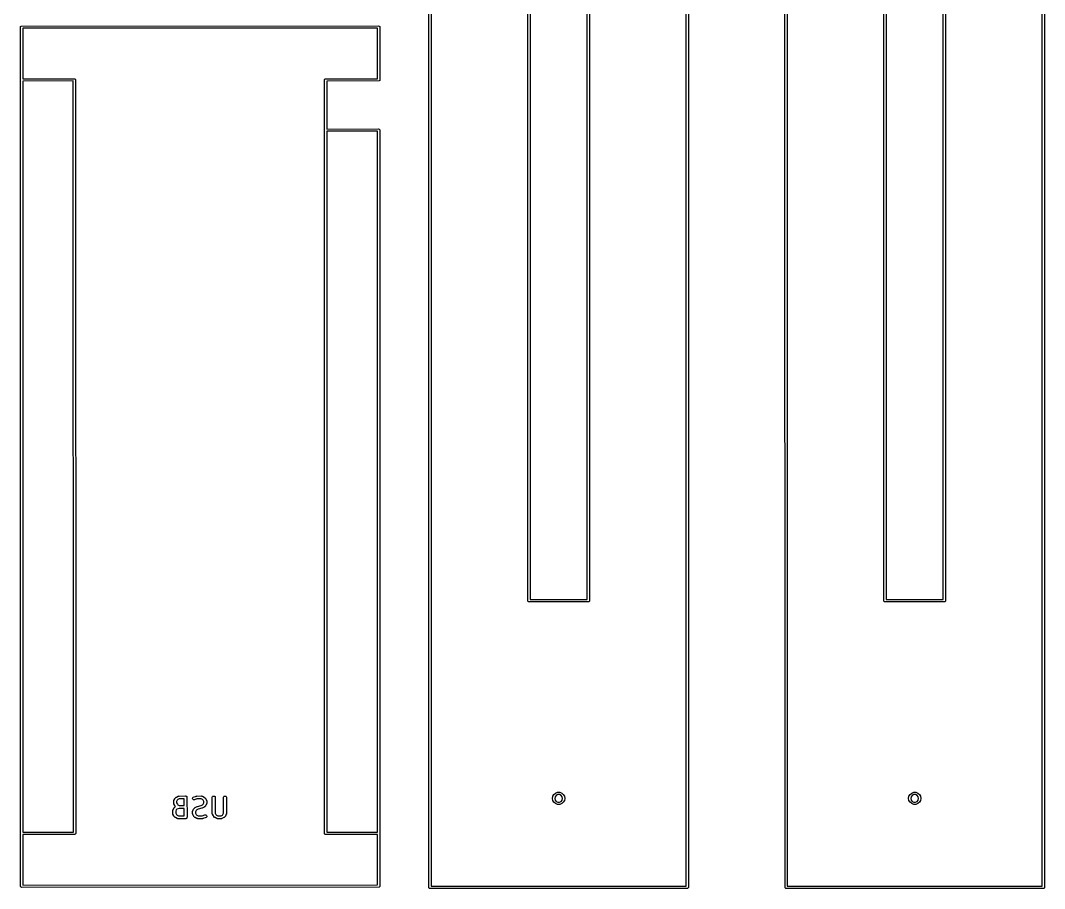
# Model space of a CAD drawing. Extents: x 86 to 208, y -140 to -50.
# Drawn here: x 155.8 to 207.6, y -139.6 to -95.7 of the extents above; entities that cross this region are included whole.
import ezdxf

# ---------------------------------------------------------------- set-up
doc = ezdxf.new("R2010")
doc.units = 0
doc.layers.add('BLACK', color=7, linetype='CONTINUOUS')

msp = doc.modelspace()

# ---------------------------------------------------------------- linework, layer by layer
at = {"layer": 'BLACK', "linetype": 'CONTINUOUS'}
for p, q in [((176.444567, -139.522961), (176.44, -50.5)), ((176.555437, -50.55998), (176.559997, -139.444537)), ((189.444562, -139.440019), (189.440002, -50.555462)), ((189.555433, -50.477039), (189.56, -139.5)), ((194.444567, -139.522961), (194.44, -50.5)), ((194.555437, -50.55998), (194.559997, -139.444537)), ((207.444562, -139.440019), (207.440002, -50.555462)), ((207.555433, -50.477039), (207.56, -139.5)), ((181.444567, -125.022961), (181.44, -65)), ((181.555439, -65.059916), (181.559995, -124.944441)), ((184.44456, -124.940083), (184.440004, -65.055558)), ((184.555433, -64.977039), (184.56, -125)), ((199.444567, -125.022961), (199.44, -65)), ((199.555439, -65.059916), (199.559995, -124.944441)), ((202.44456, -124.940083), (202.440004, -65.055558)), ((202.555433, -64.977039), (202.56, -125)), ((155.8, -96), (155.804567, -95.977039)), ((155.804567, -139.462961), (155.8, -96)), ((155.804567, -95.977039), (155.837039, -95.944567)), ((155.837039, -95.944567), (173.9, -95.94)), ((173.840094, -96.055453), (155.915441, -96.059985)), ((155.915441, -96.059985), (155.91571, -98.614433)), ((173.844426, -98.610094), (173.840094, -96.055453)), ((173.9, -95.94), (173.922961, -95.944567)), ((173.922961, -95.944567), (173.955433, -95.977039)), ((173.955433, -95.977039), (173.96, -98.67)), ((155.91571, -98.614433), (158.53, -98.61)), ((158.470006, -98.725573), (155.915722, -98.729905)), ((155.915722, -98.729905), (155.919713, -136.714426)), ((158.474557, -136.710094), (158.470006, -98.725573)), ((158.53, -98.61), (158.552961, -98.614567)), ((158.552961, -98.614567), (158.585433, -98.647039)), ((158.585433, -98.647039), (158.59, -136.77)), ((171.17, -98.67), (171.174567, -98.647039)), ((171.174485, -101.187446), (171.17, -98.67)), ((171.174567, -98.647039), (171.207039, -98.614567)), ((171.207039, -98.614567), (173.844426, -98.610094)), ((173.922961, -98.725433), (171.28558, -98.729905)), ((171.28558, -98.729905), (171.2899, -101.154426)), ((173.955433, -98.692961), (173.922961, -98.725433)), ((173.96, -98.67), (173.955433, -98.692961)), ((171.17, -101.21), (171.174485, -101.187446)), ((171.174567, -136.792961), (171.17, -101.21)), ((173.840006, -101.265573), (171.285443, -101.269905)), ((171.285443, -101.269905), (171.289992, -136.714426)), ((171.2899, -101.154426), (173.9, -101.15)), ((173.844238, -136.710094), (173.840006, -101.265573)), ((173.9, -101.15), (173.922961, -101.154567)), ((173.922961, -101.154567), (173.955433, -101.187039)), ((173.955433, -101.187039), (173.96, -139.44)), ((181.477039, -125.055433), (181.444567, -125.022961)), ((181.5, -125.06), (181.477039, -125.055433)), ((184.522961, -125.055433), (181.5, -125.06)), ((181.559995, -124.944441), (184.44456, -124.940083)), ((184.555433, -125.022961), (184.522961, -125.055433)), ((184.56, -125), (184.555433, -125.022961)), ((199.477039, -125.055433), (199.444567, -125.022961)), ((199.5, -125.06), (199.477039, -125.055433)), ((202.522961, -125.055433), (199.5, -125.06)), ((199.559995, -124.944441), (202.44456, -124.940083)), ((202.555433, -125.022961), (202.522961, -125.055433)), ((202.56, -125), (202.555433, -125.022961)), ((163.556957, -135.102404), (163.598632, -135.016516)), ((163.598632, -135.016516), (163.602596, -135.010216)), ((163.602596, -135.010216), (163.603354, -135.008389)), ((163.603354, -135.008389), (163.604484, -135.007218)), ((163.604484, -135.007218), (163.606464, -135.004073)), ((163.606464, -135.004073), (163.612958, -134.99844)), ((163.612958, -134.99844), (163.6603, -134.949405)), ((163.6603, -134.949405), (163.666049, -134.944686)), ((163.666049, -134.944686), (163.667349, -134.943188)), ((163.667349, -134.943188), (163.668762, -134.94246)), ((163.668762, -134.94246), (163.671665, -134.940078)), ((163.671665, -134.940078), (163.680475, -134.936428)), ((163.680475, -134.936428), (163.77503, -134.887737)), ((163.755391, -135.065133), (163.725147, -135.09646)), ((163.824094, -135.029754), (163.755391, -135.065133)), ((163.77503, -134.887737), (163.788761, -134.882482)), ((163.788761, -134.882482), (163.79145, -134.88229)), ((163.79145, -134.88229), (163.793939, -134.88126)), ((163.793939, -134.88126), (163.806703, -134.881207)), ((163.806703, -134.881207), (163.817951, -134.880408)), ((163.817951, -134.880408), (163.82018, -134.881151)), ((163.82018, -134.881151), (164.141904, -134.879819)), ((164.067008, -135.028748), (163.824094, -135.029754)), ((164.067474, -135.356317), (164.067008, -135.028748)), ((164.141904, -134.879819), (164.156536, -134.88126)), ((164.156536, -134.88126), (164.183572, -134.892459)), ((164.183572, -134.892459), (164.204264, -134.913151)), ((164.204264, -134.913151), (164.215463, -134.940187)), ((164.215463, -134.940187), (164.216904, -135.954819)), ((164.496065, -135.011818), (164.49814, -134.982628)), ((164.505319, -135.039581), (164.496065, -135.011818)), ((164.49814, -134.982628), (164.511226, -134.956455)), ((164.524493, -135.061688), (164.505319, -135.039581)), ((164.511226, -134.956455), (164.533333, -134.937281)), ((164.550666, -135.074774), (164.524493, -135.061688)), ((164.533333, -134.937281), (164.689615, -134.883668)), ((164.579856, -135.076849), (164.550666, -135.074774)), ((164.594193, -135.073589), (164.579856, -135.076849)), ((164.721925, -135.02977), (164.594193, -135.073589)), ((164.689615, -134.883668), (164.69687, -134.882018)), ((164.69687, -134.882018), (164.698701, -134.88126)), ((164.698701, -134.88126), (164.700243, -134.881251)), ((164.700243, -134.881251), (164.703952, -134.880408)), ((164.703952, -134.880408), (164.714657, -134.881169)), ((164.714657, -134.881169), (164.951428, -134.879819)), ((164.93164, -135.028574), (164.721925, -135.02977)), ((165.000262, -135.061871), (164.93164, -135.028574)), ((164.951428, -134.879819), (164.96606, -134.88126)), ((164.96606, -134.88126), (164.968549, -134.882291)), ((164.968549, -134.882291), (164.971237, -134.882482)), ((164.971237, -134.882482), (164.98423, -134.888786)), ((164.98423, -134.888786), (164.993096, -134.892459)), ((164.993096, -134.892459), (164.994318, -134.893681)), ((164.994318, -134.893681), (165.080207, -134.935356)), ((165.031589, -135.092115), (165.000262, -135.061871)), ((165.067111, -135.161096), (165.031589, -135.092115)), ((165.080207, -134.935356), (165.086506, -134.93932)), ((165.086506, -134.93932), (165.088334, -134.940078)), ((165.088334, -134.940078), (165.089504, -134.941208)), ((165.089504, -134.941208), (165.09265, -134.943188)), ((165.09265, -134.943188), (165.098282, -134.949682)), ((165.098282, -134.949682), (165.147318, -134.997024)), ((165.147318, -134.997024), (165.152036, -135.002773)), ((165.152036, -135.002773), (165.153535, -135.004073)), ((165.153535, -135.004073), (165.154262, -135.005486)), ((165.154262, -135.005486), (165.156645, -135.008389)), ((165.156645, -135.008389), (165.160294, -135.017199)), ((165.160294, -135.017199), (165.208986, -135.111754)), ((165.495476, -134.954819), (165.496917, -134.940187)), ((165.49687, -135.752543), (165.495476, -134.954819)), ((165.496917, -134.940187), (165.508116, -134.913151)), ((165.508116, -134.913151), (165.528808, -134.892459)), ((165.528808, -134.892459), (165.555844, -134.88126)), ((165.555844, -134.88126), (165.585108, -134.88126)), ((165.585108, -134.88126), (165.612144, -134.892459)), ((165.612144, -134.892459), (165.632836, -134.913151)), ((165.632836, -134.913151), (165.644035, -134.940187)), ((165.644035, -134.940187), (165.645448, -135.74889)), ((166.066904, -134.954819), (166.068345, -134.940187)), ((166.068284, -135.744274), (166.066904, -134.954819)), ((166.068345, -134.940187), (166.079544, -134.913151)), ((166.079544, -134.913151), (166.100236, -134.892459)), ((166.100236, -134.892459), (166.127272, -134.88126)), ((166.127272, -134.88126), (166.156536, -134.88126)), ((166.156536, -134.88126), (166.183572, -134.892459)), ((166.183572, -134.892459), (166.204264, -134.913151)), ((166.204264, -134.913151), (166.215463, -134.940187)), ((166.215463, -134.940187), (166.216904, -135.764342)), ((182.69, -135), (182.708695, -134.893974)), ((182.708695, -135.106026), (182.69, -135)), ((182.708695, -134.893974), (182.762526, -134.800736)), ((182.762526, -134.800736), (182.845, -134.731532)), ((182.824414, -134.915442), (182.805114, -135)), ((182.805114, -135), (182.824414, -135.084558)), ((182.878491, -134.847632), (182.824414, -134.915442)), ((182.824414, -135.084558), (182.878491, -135.152368)), ((182.845, -134.731532), (182.946169, -134.69471)), ((182.956634, -134.81), (182.878491, -134.847632)), ((182.946169, -134.69471), (183.053831, -134.69471)), ((183.043366, -134.81), (182.956634, -134.81)), ((183.121509, -134.847632), (183.043366, -134.81)), ((183.053831, -134.69471), (183.155, -134.731532)), ((183.175586, -134.915442), (183.121509, -134.847632)), ((183.121509, -135.152368), (183.175586, -135.084558)), ((183.155, -134.731532), (183.237474, -134.800736)), ((183.194886, -135), (183.175586, -134.915442)), ((183.175586, -135.084558), (183.194886, -135)), ((183.237474, -134.800736), (183.291305, -134.893974)), ((183.291305, -134.893974), (183.31, -135)), ((183.31, -135), (183.291305, -135.106026)), ((200.69, -135), (200.708695, -134.893974)), ((200.708695, -135.106026), (200.69, -135)), ((200.708695, -134.893974), (200.762526, -134.800736)), ((200.762526, -134.800736), (200.845, -134.731532)), ((200.824414, -134.915442), (200.805114, -135)), ((200.805114, -135), (200.824414, -135.084558)), ((200.878491, -134.847632), (200.824414, -134.915442)), ((200.824414, -135.084558), (200.878491, -135.152368)), ((200.845, -134.731532), (200.946169, -134.69471)), ((200.956634, -134.81), (200.878491, -134.847632)), ((200.946169, -134.69471), (201.053831, -134.69471)), ((201.043366, -134.81), (200.956634, -134.81)), ((201.121509, -134.847632), (201.043366, -134.81)), ((201.053831, -134.69471), (201.155, -134.731532)), ((201.175586, -134.915442), (201.121509, -134.847632)), ((201.121509, -135.152368), (201.175586, -135.084558)), ((201.155, -134.731532), (201.237474, -134.800736)), ((201.194886, -135), (201.175586, -134.915442)), ((201.175586, -135.084558), (201.194886, -135)), ((201.237474, -134.800736), (201.291305, -134.893974)), ((201.291305, -134.893974), (201.31, -135)), ((201.31, -135), (201.291305, -135.106026)), ((163.495476, -135.621485), (163.496917, -135.606853)), ((163.496917, -135.606853), (163.497948, -135.604363)), ((163.497948, -135.604363), (163.498139, -135.601676)), ((163.498139, -135.601676), (163.504443, -135.588682)), ((163.504443, -135.588682), (163.508116, -135.579817)), ((163.508116, -135.579817), (163.509338, -135.578594)), ((163.509338, -135.578594), (163.551013, -135.492706)), ((163.543095, -135.145295), (163.544536, -135.130663)), ((163.5442, -135.229601), (163.543095, -135.145295)), ((163.543684, -135.231152), (163.5442, -135.229601)), ((163.544342, -135.240421), (163.543684, -135.231152)), ((163.544536, -135.255165), (163.544342, -135.240421)), ((163.544536, -135.130663), (163.545567, -135.128173)), ((163.545567, -135.257654), (163.544536, -135.255165)), ((163.545567, -135.128173), (163.545758, -135.125486)), ((163.545758, -135.260342), (163.545567, -135.257654)), ((163.545758, -135.125486), (163.552062, -135.112492)), ((163.551013, -135.274074), (163.545758, -135.260342)), ((163.599705, -135.36863), (163.551013, -135.274074)), ((163.551013, -135.492706), (163.554977, -135.486406)), ((163.552062, -135.112492), (163.555735, -135.103627)), ((163.554977, -135.486406), (163.555735, -135.484579)), ((163.555735, -135.103627), (163.556957, -135.102404)), ((163.555735, -135.484579), (163.556865, -135.483408)), ((163.556865, -135.483408), (163.558845, -135.480263)), ((163.558845, -135.480263), (163.565339, -135.47463)), ((163.565339, -135.47463), (163.612681, -135.425595)), ((163.603354, -135.377439), (163.599705, -135.36863)), ((163.605736, -135.380341), (163.603354, -135.377439)), ((163.606464, -135.381755), (163.605736, -135.380341)), ((163.607962, -135.383054), (163.606464, -135.381755)), ((163.612681, -135.388804), (163.607962, -135.383054)), ((163.635698, -135.411025), (163.612681, -135.388804)), ((163.612681, -135.425595), (163.624046, -135.416268)), ((163.624046, -135.416268), (163.626534, -135.415237)), ((163.626534, -135.415237), (163.628571, -135.413471)), ((163.628571, -135.413471), (163.635698, -135.411025)), ((163.677528, -135.57265), (163.644347, -135.641032)), ((163.70465, -135.544557), (163.677528, -135.57265)), ((163.725147, -135.09646), (163.692098, -135.16457)), ((163.692098, -135.16457), (163.692887, -135.224731)), ((163.692887, -135.224731), (163.728409, -135.293712)), ((163.817123, -135.505973), (163.70465, -135.544557)), ((163.728409, -135.293712), (163.759737, -135.323957)), ((163.759737, -135.323957), (163.828468, -135.357307)), ((164.067685, -135.504935), (163.817123, -135.505973)), ((163.828468, -135.357307), (164.067474, -135.356317)), ((164.068218, -135.880087), (164.067685, -135.504935)), ((164.509338, -135.626213), (164.551013, -135.540325)), ((164.551013, -135.540325), (164.554977, -135.534025)), ((164.554977, -135.534025), (164.555735, -135.532198)), ((164.555735, -135.532198), (164.556865, -135.531027)), ((164.556865, -135.531027), (164.558845, -135.527882)), ((164.558845, -135.527882), (164.565339, -135.522249)), ((164.565339, -135.522249), (164.612681, -135.473214)), ((164.612681, -135.473214), (164.61843, -135.468495)), ((164.61843, -135.468495), (164.61973, -135.466997)), ((164.61973, -135.466997), (164.621143, -135.466269)), ((164.621143, -135.466269), (164.624046, -135.463887)), ((164.624046, -135.463887), (164.632856, -135.460237)), ((164.632856, -135.460237), (164.727411, -135.411546)), ((164.707772, -135.588942), (164.677528, -135.620269)), ((164.782253, -135.550588), (164.707772, -135.588942)), ((164.727411, -135.411546), (164.72848, -135.411136)), ((164.72848, -135.411136), (164.728916, -135.410814)), ((164.728916, -135.410814), (164.730159, -135.410494)), ((164.730159, -135.410494), (164.741142, -135.406291)), ((164.741142, -135.406291), (164.748539, -135.405765)), ((164.748539, -135.405765), (164.930126, -135.359048)), ((164.96384, -135.503871), (164.782253, -135.550588)), ((164.930126, -135.359048), (165.004607, -135.320694)), ((164.971237, -135.503346), (164.96384, -135.503871)), ((164.982219, -135.499143), (164.971237, -135.503346)), ((164.983464, -135.498823), (164.982219, -135.499143)), ((164.983899, -135.4985), (164.983464, -135.498823)), ((164.984969, -135.498091), (164.983899, -135.4985)), ((165.079525, -135.449398), (164.984969, -135.498091)), ((165.004607, -135.320694), (165.034852, -135.289366)), ((165.034852, -135.289366), (165.0679, -135.221257)), ((165.0679, -135.221257), (165.067111, -135.161096)), ((165.088334, -135.44575), (165.079525, -135.449398)), ((165.091236, -135.443367), (165.088334, -135.44575)), ((165.09265, -135.44264), (165.091236, -135.443367)), ((165.093949, -135.441141), (165.09265, -135.44264)), ((165.099699, -135.436423), (165.093949, -135.441141)), ((165.14704, -135.387387), (165.099699, -135.436423)), ((165.153535, -135.381755), (165.14704, -135.387387)), ((165.155514, -135.378609), (165.153535, -135.381755)), ((165.156645, -135.377439), (165.155514, -135.378609)), ((165.157402, -135.375611), (165.156645, -135.377439)), ((165.161367, -135.369312), (165.157402, -135.375611)), ((165.203042, -135.283422), (165.161367, -135.369312)), ((165.204264, -135.282201), (165.203042, -135.283422)), ((165.207933, -135.273341), (165.204264, -135.282201)), ((165.214241, -135.260343), (165.207933, -135.273341)), ((165.208986, -135.111754), (165.214241, -135.125485)), ((165.214241, -135.125485), (165.214432, -135.128174)), ((165.214432, -135.257653), (165.214241, -135.260343)), ((165.214432, -135.128174), (165.215463, -135.130663)), ((165.215463, -135.255165), (165.214432, -135.257653)), ((165.215463, -135.130663), (165.215656, -135.145404)), ((165.216904, -135.240533), (165.215463, -135.255165)), ((165.215656, -135.145404), (165.216315, -135.154675)), ((165.216315, -135.154675), (165.215798, -135.156225)), ((165.215798, -135.156225), (165.216904, -135.240533)), ((182.762526, -135.199264), (182.708695, -135.106026)), ((182.845, -135.268468), (182.762526, -135.199264)), ((182.946169, -135.30529), (182.845, -135.268468)), ((182.878491, -135.152368), (182.956634, -135.19)), ((183.053831, -135.30529), (182.946169, -135.30529)), ((182.956634, -135.19), (183.043366, -135.19)), ((183.043366, -135.19), (183.121509, -135.152368)), ((183.155, -135.268468), (183.053831, -135.30529)), ((183.237474, -135.199264), (183.155, -135.268468)), ((183.291305, -135.106026), (183.237474, -135.199264)), ((200.762526, -135.199264), (200.708695, -135.106026)), ((200.845, -135.268468), (200.762526, -135.199264)), ((200.946169, -135.30529), (200.845, -135.268468)), ((200.878491, -135.152368), (200.956634, -135.19)), ((201.053831, -135.30529), (200.946169, -135.30529)), ((200.956634, -135.19), (201.043366, -135.19)), ((201.043366, -135.19), (201.121509, -135.152368)), ((201.155, -135.268468), (201.053831, -135.30529)), ((201.237474, -135.199264), (201.155, -135.268468)), ((201.291305, -135.106026), (201.237474, -135.199264)), ((163.49668, -135.753114), (163.495476, -135.621485)), ((163.496065, -135.754961), (163.49668, -135.753114)), ((163.49679, -135.765175), (163.496065, -135.754961)), ((163.496917, -135.778974), (163.49679, -135.765175)), ((163.497948, -135.781463), (163.496917, -135.778974)), ((163.498139, -135.784151), (163.497948, -135.781463)), ((163.503394, -135.797883), (163.498139, -135.784151)), ((163.552084, -135.892435), (163.503394, -135.797883)), ((163.555734, -135.901247), (163.552084, -135.892435)), ((163.558117, -135.904151), (163.555734, -135.901247)), ((163.558845, -135.905564), (163.558117, -135.904151)), ((163.560343, -135.906863), (163.558845, -135.905564)), ((163.565061, -135.912612), (163.560343, -135.906863)), ((163.614096, -135.959953), (163.565061, -135.912612)), ((163.61973, -135.96645), (163.614096, -135.959953)), ((163.622875, -135.968429), (163.61973, -135.96645)), ((163.624046, -135.96956), (163.622875, -135.968429)), ((163.625873, -135.970317), (163.624046, -135.96956)), ((163.632173, -135.974282), (163.625873, -135.970317)), ((163.718062, -136.015957), (163.632173, -135.974282)), ((163.644347, -135.641032), (163.645332, -135.748664)), ((163.645332, -135.748664), (163.680791, -135.817521)), ((163.680791, -135.817521), (163.712118, -135.847767)), ((163.712118, -135.847767), (163.780884, -135.881134)), ((163.719284, -136.017179), (163.718062, -136.015957)), ((163.728143, -136.020848), (163.719284, -136.017179)), ((163.741142, -136.027156), (163.728143, -136.020848)), ((163.743831, -136.027347), (163.741142, -136.027156)), ((163.74632, -136.028378), (163.743831, -136.027347)), ((163.760952, -136.029819), (163.74632, -136.028378)), ((164.156536, -136.028378), (163.760952, -136.029819)), ((163.780884, -135.881134), (164.068218, -135.880087)), ((164.183572, -136.017179), (164.156536, -136.028378)), ((164.204264, -135.996487), (164.183572, -136.017179)), ((164.215463, -135.969451), (164.204264, -135.996487)), ((164.216904, -135.954819), (164.215463, -135.969451)), ((164.495476, -135.669104), (164.496917, -135.654472)), ((164.496581, -135.75341), (164.495476, -135.669104)), ((164.496065, -135.754961), (164.496581, -135.75341)), ((164.496723, -135.76423), (164.496065, -135.754961)), ((164.496917, -135.778974), (164.496723, -135.76423)), ((164.496917, -135.654472), (164.497948, -135.651982)), ((164.497948, -135.781463), (164.496917, -135.778974)), ((164.497948, -135.651982), (164.498139, -135.649295)), ((164.498139, -135.784151), (164.497948, -135.781463)), ((164.498139, -135.649295), (164.504443, -135.636301)), ((164.503394, -135.797883), (164.498139, -135.784151)), ((164.552084, -135.892435), (164.503394, -135.797883)), ((164.504443, -135.636301), (164.508116, -135.627436)), ((164.508116, -135.627436), (164.509338, -135.626213)), ((164.555734, -135.901247), (164.552084, -135.892435)), ((164.558117, -135.904151), (164.555734, -135.901247)), ((164.558845, -135.905564), (164.558117, -135.904151)), ((164.560343, -135.906863), (164.558845, -135.905564)), ((164.565061, -135.912612), (164.560343, -135.906863)), ((164.614096, -135.959953), (164.565061, -135.912612)), ((164.61973, -135.96645), (164.614096, -135.959953)), ((164.622875, -135.968429), (164.61973, -135.96645)), ((164.624046, -135.96956), (164.622875, -135.968429)), ((164.625873, -135.970317), (164.624046, -135.96956)), ((164.632173, -135.974282), (164.625873, -135.970317)), ((164.718062, -136.015957), (164.632173, -135.974282)), ((164.677528, -135.620269), (164.644479, -135.688379)), ((164.644479, -135.688379), (164.645268, -135.74854)), ((164.645268, -135.74854), (164.680791, -135.817521)), ((164.680791, -135.817521), (164.712118, -135.847767)), ((164.712118, -135.847767), (164.780739, -135.881063)), ((164.719284, -136.017179), (164.718062, -136.015957)), ((164.728143, -136.020848), (164.719284, -136.017179)), ((164.741142, -136.027156), (164.728143, -136.020848)), ((164.743831, -136.027347), (164.741142, -136.027156)), ((164.74632, -136.028378), (164.743831, -136.027347)), ((164.760952, -136.029819), (164.74632, -136.028378)), ((164.997721, -136.028468), (164.760952, -136.029819)), ((164.780739, -135.881063), (164.990453, -135.879867)), ((164.990453, -135.879867), (165.118186, -135.836049)), ((165.008427, -136.02923), (164.997721, -136.028468)), ((165.012135, -136.028386), (165.008427, -136.02923)), ((165.013679, -136.028378), (165.012135, -136.028386)), ((165.01551, -136.027619), (165.013679, -136.028378)), ((165.022764, -136.02597), (165.01551, -136.027619)), ((165.179046, -135.972357), (165.022764, -136.02597)), ((165.118186, -135.836049), (165.132523, -135.832789)), ((165.132523, -135.832789), (165.161713, -135.834864)), ((165.161713, -135.834864), (165.187887, -135.84795)), ((165.201153, -135.953183), (165.179046, -135.972357)), ((165.187887, -135.84795), (165.207061, -135.870058)), ((165.21424, -135.92701), (165.201153, -135.953183)), ((165.207061, -135.870058), (165.216315, -135.89782)), ((165.216315, -135.89782), (165.21424, -135.92701)), ((165.496065, -135.754961), (165.49687, -135.752543)), ((165.496895, -135.766648), (165.496065, -135.754961)), ((165.496917, -135.778974), (165.496895, -135.766648)), ((165.497948, -135.781463), (165.496917, -135.778974)), ((165.498139, -135.784151), (165.497948, -135.781463)), ((165.503394, -135.797883), (165.498139, -135.784151)), ((165.552084, -135.892435), (165.503394, -135.797883)), ((165.555734, -135.901247), (165.552084, -135.892435)), ((165.558117, -135.904151), (165.555734, -135.901247)), ((165.558845, -135.905564), (165.558117, -135.904151)), ((165.560343, -135.906863), (165.558845, -135.905564)), ((165.565061, -135.912612), (165.560343, -135.906863)), ((165.614096, -135.959953), (165.565061, -135.912612)), ((165.61973, -135.96645), (165.614096, -135.959953)), ((165.622875, -135.968429), (165.61973, -135.96645)), ((165.624046, -135.96956), (165.622875, -135.968429)), ((165.625873, -135.970317), (165.624046, -135.96956)), ((165.632173, -135.974282), (165.625873, -135.970317)), ((165.718062, -136.015957), (165.632173, -135.974282)), ((165.645448, -135.74889), (165.680791, -135.817521)), ((165.680791, -135.817521), (165.712118, -135.847767)), ((165.712118, -135.847767), (165.780647, -135.881018)), ((165.719284, -136.017179), (165.718062, -136.015957)), ((165.728143, -136.020848), (165.719284, -136.017179)), ((165.741142, -136.027156), (165.728143, -136.020848)), ((165.743831, -136.027347), (165.741142, -136.027156)), ((165.74632, -136.028378), (165.743831, -136.027347)), ((165.760952, -136.029819), (165.74632, -136.028378)), ((165.940039, -136.02856), (165.760952, -136.029819)), ((165.780647, -135.881018), (165.935816, -135.879928)), ((165.935816, -135.879928), (166.004606, -135.844504)), ((165.942047, -136.02923), (165.940039, -136.02856)), ((165.952719, -136.028471), (165.942047, -136.02923)), ((165.96606, -136.028378), (165.952719, -136.028471)), ((165.968549, -136.027346), (165.96606, -136.028378)), ((165.971237, -136.027156), (165.968549, -136.027346)), ((165.984969, -136.021901), (165.971237, -136.027156)), ((166.079523, -135.973209), (165.984969, -136.021901)), ((166.004606, -135.844504), (166.034852, -135.813175)), ((166.034852, -135.813175), (166.068284, -135.744274)), ((166.088334, -135.96956), (166.079523, -135.973209)), ((166.091236, -135.967177), (166.088334, -135.96956)), ((166.09265, -135.96645), (166.091236, -135.967177)), ((166.09395, -135.96495), (166.09265, -135.96645)), ((166.0997, -135.960232), (166.09395, -135.96495)), ((166.147041, -135.911195), (166.0997, -135.960232)), ((166.153535, -135.905564), (166.147041, -135.911195)), ((166.155514, -135.902418), (166.153535, -135.905564)), ((166.156646, -135.901247), (166.155514, -135.902418)), ((166.157403, -135.899417), (166.156646, -135.901247)), ((166.161367, -135.893121), (166.157403, -135.899417)), ((166.203042, -135.807231), (166.161367, -135.893121)), ((166.204264, -135.80601), (166.203042, -135.807231)), ((166.207933, -135.79715), (166.204264, -135.80601)), ((166.214241, -135.784152), (166.207933, -135.79715)), ((166.214432, -135.781462), (166.214241, -135.784152)), ((166.215463, -135.778974), (166.214432, -135.781462)), ((166.216904, -135.764342), (166.215463, -135.778974)), ((155.919713, -136.714426), (158.474557, -136.710094)), ((158.552961, -136.825433), (155.919725, -136.829898)), ((155.919725, -136.829898), (155.919994, -139.384546)), ((158.585433, -136.792961), (158.552961, -136.825433)), ((158.59, -136.77), (158.585433, -136.792961)), ((171.207039, -136.825433), (171.174567, -136.792961)), ((171.23, -136.83), (171.207039, -136.825433)), ((173.844252, -136.825566), (171.23, -136.83)), ((171.289992, -136.714426), (173.844238, -136.710094)), ((173.844557, -139.380014), (173.844252, -136.825566)), ((155.837039, -139.495433), (155.804567, -139.462961)), ((155.86, -139.5), (155.837039, -139.495433)), ((173.922961, -139.495433), (155.86, -139.5)), ((155.919994, -139.384546), (173.844557, -139.380014)), ((173.955433, -139.462961), (173.922961, -139.495433)), ((173.96, -139.44), (173.955433, -139.462961)), ((176.477039, -139.555433), (176.444567, -139.522961)), ((176.5, -139.56), (176.477039, -139.555433)), ((189.522961, -139.555433), (176.5, -139.56)), ((176.559997, -139.444537), (189.444562, -139.440019)), ((189.555433, -139.522961), (189.522961, -139.555433)), ((189.56, -139.5), (189.555433, -139.522961)), ((194.477039, -139.555433), (194.444567, -139.522961)), ((194.5, -139.56), (194.477039, -139.555433)), ((207.522961, -139.555433), (194.5, -139.56)), ((194.559997, -139.444537), (207.444562, -139.440019)), ((207.555433, -139.522961), (207.522961, -139.555433)), ((207.56, -139.5), (207.555433, -139.522961))]:
    msp.add_line(p, q, dxfattribs=at)

doc.saveas('drawing.dxf')
